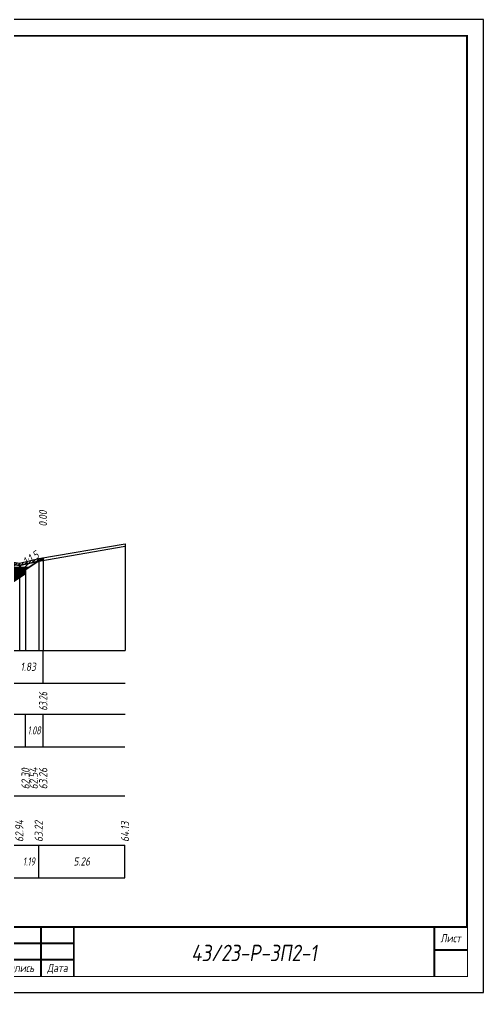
# Model space of a CAD drawing. Extents: x -717 to 1451, y -133302 to 233.
# Drawn here: x 248.4 to 389.9, y -3441.4 to -3144.4 of the extents above; entities that cross this region are included whole.
import ezdxf
from ezdxf.enums import TextEntityAlignment as Align

# ---------------------------------------------------------------- set-up
doc = ezdxf.new("R2010")
doc.units = 0
for name, color, linetype in [('Зарамочное оформление', 7, 'Continuous'), ('Код_510', 7, 'Continuous'), ('Код_514', 1, 'Continuous'), ('Код_516', 1, 'Continuous'), ('Контур_0', 7, 'Continuous'), ('Контур_508', 7, 'Continuous'), ('Контур_512', 7, 'Continuous'), ('Контур_513', 7, 'Continuous'), ('Контур_818', 7, 'Continuous'), ('Красный поперечник', 1, 'Continuous'), ('Объём_2650', 7, 'Continuous'), ('Объём_2662', 7, 'Continuous'), ('Объём_2663', 7, 'Continuous'), ('Объём_2667', 7, 'Continuous'), ('Объём_2668', 7, 'Continuous'), ('Объём_2669', 7, 'Continuous'), ('Объём_2675', 7, 'Continuous'), ('Рабочие отметки', 7, 'Continuous'), ('Таблица', 7, 'Continuous'), ('Уклоны проезжей части', 7, 'Continuous'), ('Черный поперечник', 3, 'Continuous')]:
    doc.layers.add(name, color=color, linetype=linetype)
for name, color, linetype, true_color in [('Контур_2570', 7, 'Continuous', 0x80ff00), ('Контур_2583', 3, 'Continuous', 0x00ff00), ('Контур_2741', 4, 'Continuous', 0x00ffff), ('Контур_2742', 4, 'Continuous', 0x00ffff), ('Контур_2743', 4, 'Continuous', 0x00ffff), ('Контур_2744', 7, 'Continuous', 0xa4ffff), ('Контур_2750', 4, 'Continuous', 0x00ffff), ('Контур_2751', 4, 'Continuous', 0x00ffff), ('Контур_2752', 4, 'Continuous', 0x00ffff), ('Контур_707', 4, 'Continuous', 0x00ffff), ('Объём_2570', 7, 'Continuous', 0x80ff00), ('Объём_2583', 3, 'Continuous', 0x00ff00), ('Объём_2593', 3, 'Continuous', 0x00ff00), ('Объём_2600', 7, 'Continuous', 0x808000), ('Объём_2620', 2, 'Continuous', 0xffff00)]:
    doc.layers.add(name, color=color, linetype=linetype, true_color=true_color)
doc.styles.add('М', font='romand.shx', dxfattribs={"width": 0.8, "oblique": 10, "height": 2.5})

# ---------------------------------------------------------------- blocks, each defined once
blk = doc.blocks.new('Штамп')
at = {"linetype": 'Continuous'}
blk.add_wipeout([(199.95, -411.25), (384.95, -411.25), (384.95, -426.25), (199.95, -426.25)], dxfattribs=at).dxf.layer = 'Зарамочное оформление'
at = {"layer": 'Зарамочное оформление', "linetype": 'Continuous', "lineweight": -3, "const_width": 0.6, "flags": 128}
for points in [[(199.95, -426.25), (199.95, -411.25), (384.95, -411.25)], [(209.95, -411.25), (209.95, -426.25)], [(219.95, -411.25), (219.95, -426.25)], [(229.95, -411.25), (229.95, -426.25)], [(239.95, -411.25), (239.95, -426.25)], [(254.95, -411.25), (254.95, -426.25)], [(264.95, -411.25), (264.95, -426.25)], [(374.95, -411.25), (374.95, -426.25)], [(199.95, -416.25), (264.95, -416.25)], [(374.95, -418.25), (384.95, -418.25)], [(199.95, -421.25), (264.95, -421.25)]]:
    blk.add_lwpolyline(points, dxfattribs=at)
at = {"linetype": 'Continuous', "insert": (319.95, -419.17), "char_height": 5, "width": 110, "attachment_point": 5, "style": 'М'}
blk.add_mtext('{\\Q10;\\W0.8;43/23-Р-ЗП2-1}', dxfattribs=at)
at = {"layer": 'Зарамочное оформление', "linetype": 'Continuous', "style": 'М', "oblique": 10}
for s, width, p in [('Лист', 0.8, (379.95, -414.66)), ('Изм.', 0.8, (204.95, -423.75)), ('Кол.уч.', 0.7, (214.95, -423.75)), ('Лист', 0.8, (224.95, -423.75)), ('N док.', 0.7, (235.28, -423.75)), ('Подпись', 0.8, (247.45, -423.75)), ('Дата', 0.8, (259.95, -423.75))]:
    blk.add_text(s, height=2.5, dxfattribs=dict(at, width=width)).set_placement(p, align=Align.MIDDLE_CENTER)
blk = doc.blocks.new('шифр')
blk.add_blockref('Штамп', (0, -3070))

msp = doc.modelspace()

# ---------------------------------------------------------------- hatches: boundary and pattern name
at = {"layer": 'Объём_2570'}
h = msp.add_hatch(dxfattribs=at)
h.set_pattern_fill('ANSI31', color=256, scale=0.2)
h.paths.add_polyline_path([(255.611, -3309.485), (254.295, -3309.712), (248.369, -3311.126), (235.266, -3308.981), (227.652, -3307.745), (207.317, -3307.447), (203.633, -3307.349), (182.215, -3307.552), (178.166, -3307.57), (174.924, -3307.684), (174.924, -3306.934), (178.166, -3306.82), (182.215, -3306.802), (203.633, -3306.599), (207.317, -3306.697), (227.652, -3306.995), (235.266, -3308.231), (248.369, -3310.376), (254.295, -3308.962), (255.611, -3308.735)])
at = {"layer": 'Объём_2600'}
h = msp.add_hatch(dxfattribs=at)
h.set_pattern_fill('ANSI31', color=6, scale=0.4)
h.paths.add_polyline_path([(244.903, -3311.673), (239.722, -3311.673), (174.924, -3309.729), (174.924, -3307.684), (178.166, -3307.57), (182.215, -3307.552), (203.633, -3307.349), (207.317, -3307.447), (227.652, -3307.745), (235.266, -3308.981), (248.369, -3311.126), (254.062, -3309.767), (251.204, -3311.673)])
h = msp.add_hatch(dxfattribs=at)
h.set_pattern_fill('HONEY', color=5, scale=0.3)
h.paths.add_polyline_path([(254.295, -3309.712), (254.062, -3309.767), (255.611, -3308.735), (255.611, -3309.485)])
at = {"layer": 'Объём_2620'}
h = msp.add_hatch(dxfattribs=at)
h.set_pattern_fill('ANSI31', color=2, scale=0.1)
h.paths.add_polyline_path([(240.713, -3312.333), (239.722, -3311.673), (251.204, -3311.673), (250.213, -3312.333), (250.213, -3313.535), (246.766, -3315.833), (244.161, -3315.833), (240.713, -3313.535)])

# ---------------------------------------------------------------- linework, layer by layer
at = {"flags": 128}
msp.add_lwpolyline([(-30.054, -3441.421), (389.946, -3441.421), (389.946, -3144.421), (-30.054, -3144.421)], close=True, dxfattribs=at)
at = {"const_width": 0.6, "flags": 128}
msp.add_lwpolyline([(-10.054, -3436.421), (384.946, -3436.421), (384.946, -3149.421), (-10.054, -3149.421)], close=True, dxfattribs=at)
at = {"layer": 'Код_510'}
for p, q in [((254.241, -3406.421), (254.241, -3396.421)), ((280.556, -3406.421), (280.556, -3396.421))]:
    msp.add_line(p, q, dxfattribs=at)
at = {"layer": 'Код_514'}
msp.add_line((255.611, -3347), (255.611, -3337), dxfattribs=at)
at = {"layer": 'Код_516'}
for p, q in [((250.159, -3366.421), (250.159, -3356.421)), ((250.159, -3366.421), (250.159, -3356.421)), ((255.556, -3366.421), (255.556, -3356.421))]:
    msp.add_line(p, q, dxfattribs=at)
at = {"layer": 'Контур_0', "flags": 128}
msp.add_lwpolyline([(246.463, -3314.833), (255.611, -3308.735), (255.611, -3308.735), (255.611, -3308.735), (255.611, -3308.735), (255.611, -3308.735), (255.611, -3308.735), (255.611, -3308.735), (255.611, -3308.735), (255.611, -3308.735), (255.611, -3308.735), (255.611, -3308.735), (255.611, -3308.735), (255.611, -3308.735)], dxfattribs=at)
at = {"layer": 'Контур_2570', "flags": 128}
msp.add_lwpolyline([(80, -3315.606), (94.206, -3315.478), (100.572, -3315.565), (114.705, -3316.441), (123.186, -3313.124), (130.694, -3310.082), (147.697, -3308.7), (150.133, -3308.562), (153.762, -3308.427), (174.924, -3307.684), (178.166, -3307.57), (182.215, -3307.552), (203.633, -3307.349), (207.317, -3307.447), (227.652, -3307.745), (235.266, -3308.981), (248.369, -3311.126), (254.295, -3309.712), (280.611, -3305.179)], dxfattribs=at)
at = {"layer": 'Контур_2583', "flags": 128}
msp.add_lwpolyline([(250.213, -3313.535), (250.213, -3312.333), (246.463, -3314.833), (246.463, -3315.833), (246.766, -3315.833), (250.213, -3313.535)], dxfattribs=at)
at = {"layer": 'Контур_2741', "flags": 128}
msp.add_lwpolyline([(255.611, -3308.735), (255.611, -3308.735)], dxfattribs=at)
at = {"layer": 'Контур_2742', "flags": 128}
msp.add_lwpolyline([(255.611, -3308.735), (255.611, -3308.735)], dxfattribs=at)
at = {"layer": 'Контур_2743', "flags": 128}
msp.add_lwpolyline([(255.611, -3308.735), (255.611, -3308.735)], dxfattribs=at)
at = {"layer": 'Контур_2744', "flags": 128}
msp.add_lwpolyline([(255.611, -3308.735), (255.611, -3308.735)], dxfattribs=at)
msp.add_lwpolyline([(255.611, -3308.735), (255.611, -3308.735)], dxfattribs=at)
msp.add_lwpolyline([(255.611, -3308.735), (255.611, -3308.735)], dxfattribs=at)
msp.add_lwpolyline([(255.611, -3308.735), (255.611, -3308.735)], dxfattribs=at)
msp.add_lwpolyline([(255.611, -3308.735), (255.611, -3308.735)], dxfattribs=at)
msp.add_lwpolyline([(255.611, -3308.735), (255.611, -3308.735)], dxfattribs=at)
at = {"layer": 'Контур_2750', "flags": 128}
msp.add_lwpolyline([(255.611, -3308.735), (255.611, -3308.735)], dxfattribs=at)
at = {"layer": 'Контур_2751', "flags": 128}
msp.add_lwpolyline([(255.611, -3308.735), (255.611, -3308.735)], dxfattribs=at)
at = {"layer": 'Контур_2752', "flags": 128}
msp.add_lwpolyline([(255.611, -3308.735), (255.611, -3308.735)], dxfattribs=at)
at = {"layer": 'Контур_508', "flags": 128}
msp.add_lwpolyline([(104, -3317), (105, -3316.312), (105, -3315.09), (110.125, -3311.673), (174.924, -3309.729), (239.722, -3311.673), (240.713, -3312.333), (240.713, -3313.535), (244.161, -3315.833), (244.463, -3315.833), (246.463, -3315.833), (246.766, -3315.833), (250.213, -3313.535), (250.213, -3312.333), (255.611, -3308.735)], dxfattribs=at)
at = {"layer": 'Контур_512', "flags": 128}
msp.add_lwpolyline([(104, -3317), (105, -3316.312), (105, -3315.09), (110.125, -3311.673), (174.924, -3309.729), (239.722, -3311.673), (240.713, -3312.333), (240.713, -3313.535), (244.161, -3315.833), (244.463, -3315.833), (246.463, -3315.833), (246.766, -3315.833), (250.213, -3313.535), (250.213, -3312.333), (255.611, -3308.735)], dxfattribs=at)
at = {"layer": 'Контур_513', "flags": 128}
msp.add_lwpolyline([(104, -3317), (105, -3316.312), (105, -3315.09), (110.125, -3311.673), (174.924, -3309.729), (239.722, -3311.673), (240.713, -3312.333), (240.713, -3313.535), (244.161, -3315.833), (244.463, -3315.833), (246.463, -3315.833), (246.766, -3315.833), (250.213, -3313.535), (250.213, -3312.333), (255.611, -3308.735)], dxfattribs=at)
at = {"layer": 'Контур_707', "flags": 128}
msp.add_lwpolyline([(246.463, -3314.833), (255.611, -3308.735)], dxfattribs=at)
at = {"layer": 'Контур_818', "flags": 128}
msp.add_lwpolyline([(105, -3315.84), (114.705, -3316.441), (123.186, -3313.124), (130.694, -3310.082), (147.697, -3308.7), (150.133, -3308.562), (153.762, -3308.427), (174.924, -3307.684), (178.166, -3307.57), (182.215, -3307.552), (203.633, -3307.349), (207.317, -3307.447), (227.652, -3307.745), (235.266, -3308.981), (248.369, -3311.126), (254.295, -3309.712), (255.611, -3309.485)], dxfattribs=at)
at = {"layer": 'Красный поперечник'}
for p, q in [((246.463, -3314.833), (255.611, -3308.735)), ((255.611, -3308.735), (255.611, -3337)), ((250.213, -3312.333), (250.213, -3337)), ((250.213, -3313.535), (250.213, -3337))]:
    msp.add_line(p, q, dxfattribs=at)
at = {"layer": 'Объём_2570', "flags": 128}
msp.add_lwpolyline([(255.611, -3309.485), (254.295, -3309.712), (248.369, -3311.126), (235.266, -3308.981), (227.652, -3307.745), (207.317, -3307.447), (203.633, -3307.349), (182.215, -3307.552), (178.166, -3307.57), (174.924, -3307.684), (174.924, -3306.934), (178.166, -3306.82), (182.215, -3306.802), (203.633, -3306.599), (207.317, -3306.697), (227.652, -3306.995), (235.266, -3308.231), (248.369, -3310.376), (254.295, -3308.962), (255.611, -3308.735), (255.611, -3309.485), (255.611, -3309.485)], dxfattribs=at)
at = {"layer": 'Объём_2583', "flags": 128}
msp.add_lwpolyline([(250.213, -3313.535), (250.213, -3312.333), (246.463, -3314.833), (246.463, -3315.833), (246.766, -3315.833), (250.213, -3313.535)], dxfattribs=at)
at = {"layer": 'Объём_2593', "flags": 128}
msp.add_lwpolyline([(246.463, -3314.833), (250.213, -3312.333)], dxfattribs=at)
at = {"layer": 'Объём_2600', "color": 5, "flags": 128}
msp.add_lwpolyline([(254.295, -3309.712), (254.062, -3309.767), (255.611, -3308.735), (255.611, -3309.485), (254.295, -3309.712), (254.295, -3309.712)], dxfattribs=at)
at = {"layer": 'Объём_2620', "flags": 128}
msp.add_lwpolyline([(240.713, -3312.333), (239.722, -3311.673), (251.204, -3311.673), (250.213, -3312.333), (250.213, -3313.535), (246.766, -3315.833), (244.161, -3315.833), (240.713, -3313.535), (240.713, -3312.333), (240.713, -3312.333)], dxfattribs=at)
at = {"layer": 'Объём_2650', "color": 6, "flags": 128}
msp.add_lwpolyline([(244.903, -3311.673), (239.722, -3311.673), (174.924, -3309.729), (174.924, -3307.684), (178.166, -3307.57), (182.215, -3307.552), (203.633, -3307.349), (207.317, -3307.447), (227.652, -3307.745), (235.266, -3308.981), (248.369, -3311.126), (254.062, -3309.767), (251.204, -3311.673), (244.903, -3311.673), (244.903, -3311.673)], dxfattribs=at)
at = {"layer": 'Объём_2662', "flags": 128}
msp.add_lwpolyline([(251.204, -3311.673), (255.611, -3308.735)], dxfattribs=at)
at = {"layer": 'Объём_2663', "flags": 128}
msp.add_lwpolyline([(246.463, -3314.833), (251.204, -3311.673)], dxfattribs=at)
at = {"layer": 'Объём_2667', "flags": 128}
msp.add_lwpolyline([(255.611, -3308.735), (255.611, -3308.735)], dxfattribs=at)
at = {"layer": 'Объём_2668', "flags": 128}
msp.add_lwpolyline([(255.611, -3308.735), (255.611, -3308.735)], dxfattribs=at)
at = {"layer": 'Объём_2669', "flags": 128}
msp.add_lwpolyline([(255.611, -3308.735), (255.611, -3308.735)], dxfattribs=at)
at = {"layer": 'Объём_2675', "flags": 128}
msp.add_lwpolyline([(255.611, -3308.735), (255.611, -3308.735)], dxfattribs=at)
msp.add_lwpolyline([(255.611, -3308.735), (255.611, -3308.735)], dxfattribs=at)
msp.add_lwpolyline([(255.611, -3308.735), (255.611, -3308.735)], dxfattribs=at)
msp.add_lwpolyline([(255.611, -3308.735), (255.611, -3308.735)], dxfattribs=at)
msp.add_lwpolyline([(255.611, -3308.735), (255.611, -3308.735)], dxfattribs=at)
msp.add_lwpolyline([(255.611, -3308.735), (255.611, -3308.735)], dxfattribs=at)
at = {"layer": 'Таблица'}
for p, q in [((80, -3337), (280.611, -3337)), ((80, -3347), (280.611, -3347)), ((80, -3356.421), (280.611, -3356.421)), ((79.946, -3366.421), (280.556, -3366.421)), ((79.946, -3381.421), (280.556, -3381.421)), ((79.946, -3396.421), (280.556, -3396.421)), ((79.946, -3406.421), (280.556, -3406.421))]:
    msp.add_line(p, q, dxfattribs=at)
at = {"layer": 'Черный поперечник', "color": 7}
for p, q in [((280.611, -3304.429), (280.611, -3337)), ((248.369, -3310.376), (248.369, -3337)), ((254.295, -3308.962), (254.295, -3337))]:
    msp.add_line(p, q, dxfattribs=at)
at = {"layer": 'Черный поперечник', "flags": 128}
msp.add_lwpolyline([(80, -3314.856), (94.206, -3314.728), (100.572, -3314.815), (114.705, -3315.691), (123.186, -3312.374), (130.694, -3309.332), (147.697, -3307.95), (150.133, -3307.812), (153.762, -3307.677), (174.924, -3306.934), (178.166, -3306.82), (182.215, -3306.802), (203.633, -3306.599), (207.317, -3306.697), (227.652, -3306.995), (235.266, -3308.231), (248.369, -3310.376), (254.295, -3308.962), (280.611, -3304.429)], dxfattribs=at)

# ---------------------------------------------------------------- texts
at = {"linetype": 'Continuous', "style": 'М', "oblique": 10, "width": 0.8}
msp.add_text('12', height=2.5, dxfattribs=at).set_placement((380.312, -3432.509), align=Align.MIDDLE)
at = {"layer": 'Код_510', "style": 'М', "oblique": 10, "width": 0.8}
for s, p in [('62.94', (248.315, -3395.421)), ('63.22', (254.241, -3395.421)), ('64.13', (280.556, -3395.421))]:
    msp.add_text(s, height=2.5, rotation=90, dxfattribs=at).set_placement(p, align=Align.MIDDLE_LEFT)
at = {"layer": 'Код_510', "style": 'М', "oblique": 10}
for s, width, p in [('1.19', 0.7, (251.278, -3401.421)), ('5.26', 0.8, (267.399, -3401.421))]:
    msp.add_text(s, height=2.5, dxfattribs=dict(at, width=width)).set_placement(p, align=Align.MIDDLE_CENTER)
at = {"layer": 'Код_514', "style": 'М', "oblique": 10, "width": 0.8}
msp.add_text('1.83', height=2.5, dxfattribs=at).set_placement((251.037, -3342), align=Align.MIDDLE_CENTER)
at = {"layer": 'Код_514', "style": 'М', "oblique": 10, "width": 0.7}
msp.add_text('63.26', height=2.5, rotation=90, dxfattribs=at).set_placement((255.611, -3355.382), align=Align.MIDDLE_LEFT)
at = {"layer": 'Код_516', "style": 'М', "oblique": 10, "width": 0.6}
msp.add_text('1.08', height=2.5, dxfattribs=at).set_placement((252.858, -3361.421), align=Align.MIDDLE_CENTER)
at = {"layer": 'Код_516', "style": 'М', "oblique": 10, "width": 0.8}
for s, p in [('62.30', (250.213, -3379.371)), ('62.54', (252.713, -3379.371)), ('63.26', (255.611, -3379.371))]:
    msp.add_text(s, height=2.5, rotation=90, dxfattribs=at).set_placement(p, align=Align.MIDDLE_LEFT)
at = {"layer": 'Рабочие отметки', "color": 1, "style": 'М', "oblique": 10, "width": 0.8}
msp.add_text('0.00', height=2.5, rotation=90, dxfattribs=at).set_placement((255.533, -3299.166), align=Align.MIDDLE_LEFT)
at = {"layer": 'Уклоны проезжей части', "color": 1, "style": 'М', "oblique": 10, "width": 0.8}
msp.add_text('1:1.5', height=2.5, rotation=33.69007, dxfattribs=at).set_placement((253.005, -3310.49), align=Align.BOTTOM_CENTER)

# ---------------------------------------------------------------- next in the draw order: block references
msp.add_blockref('шифр', (0, 59.829))

doc.saveas('drawing.dxf')
